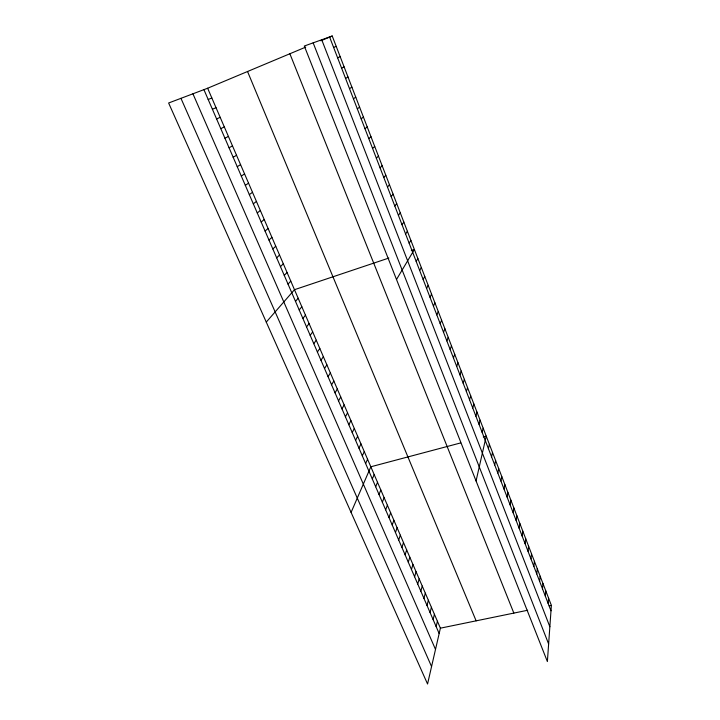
<?xml version="1.0" encoding="UTF-8"?>
<svg xmlns="http://www.w3.org/2000/svg" width="720" height="720" viewBox="0 0 720 720"><rect width="100%" height="100%" fill="white"/><g stroke="black" fill="none" stroke-linecap="round" stroke-linejoin="round"><path stroke-width="1.08" d="M551.376 605.394L547.38 661.554L304.308 46.026L332.217 36L551.376 605.394L549.207 605.835M548.172 603.513L548.586 598.149M545.346 596.187L545.778 590.859M542.502 588.816L542.961 583.533M539.64 581.4L540.126 576.171M536.769 573.948L537.273 568.764M533.871 566.451L534.402 561.312M530.964 558.909L531.522 553.815M528.039 551.322L528.624 546.282M525.096 543.699L525.708 538.704M522.135 536.031L522.774 531.081M519.156 528.318L519.822 523.422M516.168 520.551L516.852 515.709M513.153 512.748L513.873 507.96M510.129 504.9L510.867 500.166M507.078 497.007L507.852 492.318M504.018 489.069L504.819 484.434M500.931 481.077L501.759 476.496M497.835 473.049L498.69 468.522M494.721 464.967L495.603 460.494M491.58 456.84L492.498 452.421M488.43 448.659L489.366 444.303M476.064 480.96L486.225 436.131L483.264 436.923M207.639 88.236L440.397 628.173L427.554 684L168.624 102.996L207.639 88.236L305.73 47.106M436.149 626.598L437.418 621.243M482.157 432.405L483.156 428.157M433.116 619.596L434.412 614.286M479.034 424.323L480.069 420.138M430.074 612.558L431.397 607.284M427.014 605.484L428.364 600.255M475.902 416.205L476.964 412.074M423.936 598.365L425.313 593.181M472.752 408.033L473.841 403.965M420.84 591.21L422.253 586.062M417.735 584.019L419.166 578.916M469.575 399.807L470.7 395.802M414.603 576.783L416.07 571.725M466.389 391.545L467.541 387.594M411.462 569.511L412.947 564.498M408.294 562.194L409.815 557.226M463.176 383.229L464.364 379.341M405.117 554.841L406.665 549.918M459.954 374.859L461.169 371.043M401.913 547.443L403.497 542.565M398.7 540.009L400.311 535.176M456.705 366.444L457.956 362.691M395.469 532.53L397.107 527.751M453.438 357.984L454.725 354.285M392.211 525.015L393.885 520.272M388.944 517.455L390.645 512.766M450.153 349.47L451.476 345.834M385.659 509.85L387.387 505.206M446.85 340.902L448.2 337.338M382.347 502.2L384.12 497.61M379.026 494.514L380.826 489.969M443.529 332.289L444.906 328.788M375.678 486.774L377.505 482.283M440.181 323.613L441.603 320.184M372.312 478.998L374.175 474.561M436.815 314.892L438.264 311.535M351.09 512.415L370.827 466.785L460.71 442.908M365.625 463.545L367.56 459.207M433.431 306.126L434.916 302.832M362.304 455.859L364.275 451.575M430.029 297.297L431.55 294.075M358.965 448.146L360.963 443.907M355.608 440.379L357.642 436.203M426.6 288.414L428.157 285.264M352.233 432.567L354.303 428.445M348.84 424.719L350.937 420.651M423.153 279.477L424.746 276.399M345.42 416.826L347.553 412.803M419.679 270.495L421.317 267.48M341.991 408.879L344.16 404.919M338.535 400.896L340.74 396.99M416.196 261.45L417.861 258.507M335.061 392.868L337.302 389.016M396.504 279.495L414.387 249.489L411.3 250.515M331.569 384.786L333.846 380.997M328.059 376.668L330.372 372.933M409.149 243.189L410.895 240.408M324.522 368.496L326.871 364.824M405.594 233.973L407.376 231.264M320.967 360.279L323.352 356.67M317.394 352.008L319.815 348.462M402.021 224.703L403.839 222.075M313.794 343.701L316.26 340.209M398.421 215.379L400.275 212.823M310.185 335.34L312.687 331.911M306.549 326.925L309.087 323.568M394.794 205.992L396.693 203.517M302.886 318.465L305.469 315.171M299.205 309.96L301.824 306.729M391.149 196.551L393.093 194.157M295.506 301.401L298.161 298.233M387.486 187.047L389.466 184.734M266.274 322.092L294.48 289.692L388.836 258.057M288.036 284.13L290.781 281.097M383.796 177.48L385.812 175.248M284.265 275.418L287.055 272.457M380.079 167.85L382.14 165.708M280.476 266.652L283.302 263.763M276.669 257.841L279.531 255.015M376.344 158.166L378.45 156.105M272.835 248.967L275.742 246.213M372.582 148.419L374.724 146.448M268.974 240.048L271.926 237.366M265.086 231.075L268.083 228.465M368.802 138.609L370.989 136.719M261.189 222.039L264.222 219.501M364.986 128.736L367.218 126.936M257.256 212.958L260.343 210.492M253.305 203.823L256.437 201.429M361.152 118.8L363.429 117.09M249.327 194.625L252.504 192.312M357.3 108.801L359.613 107.181M245.322 185.373L248.544 183.141M241.299 176.058L244.566 173.907M353.412 98.739L355.779 97.209M237.249 166.698L240.561 164.619M349.506 88.605L351.918 87.174M233.172 157.275L236.538 155.277M229.068 147.789L232.479 145.872M345.573 78.408L348.03 77.067M224.946 138.249L228.402 136.413M341.613 68.148L344.115 66.897M220.797 128.646L224.298 126.9M216.612 118.989L220.176 117.324M337.626 57.816L340.173 56.664M212.409 109.269L216.018 107.685M320.805 40.788L323.649 39.591M324.603 39.195L332.217 36M208.179 99.486L211.842 97.992M333.612 47.421L336.213 46.368M440.397 628.173L527.679 610.254M180.954 98.334L431.568 666.567M192.933 93.798L435.51 649.431M203.922 89.64L439.164 633.564M247.536 71.505L476.127 620.838M289.872 53.757L513.846 613.098M313.155 42.849L548.631 643.977M321.732 39.771L549.855 626.742M329.571 36.954L550.989 610.803"/></g></svg>
